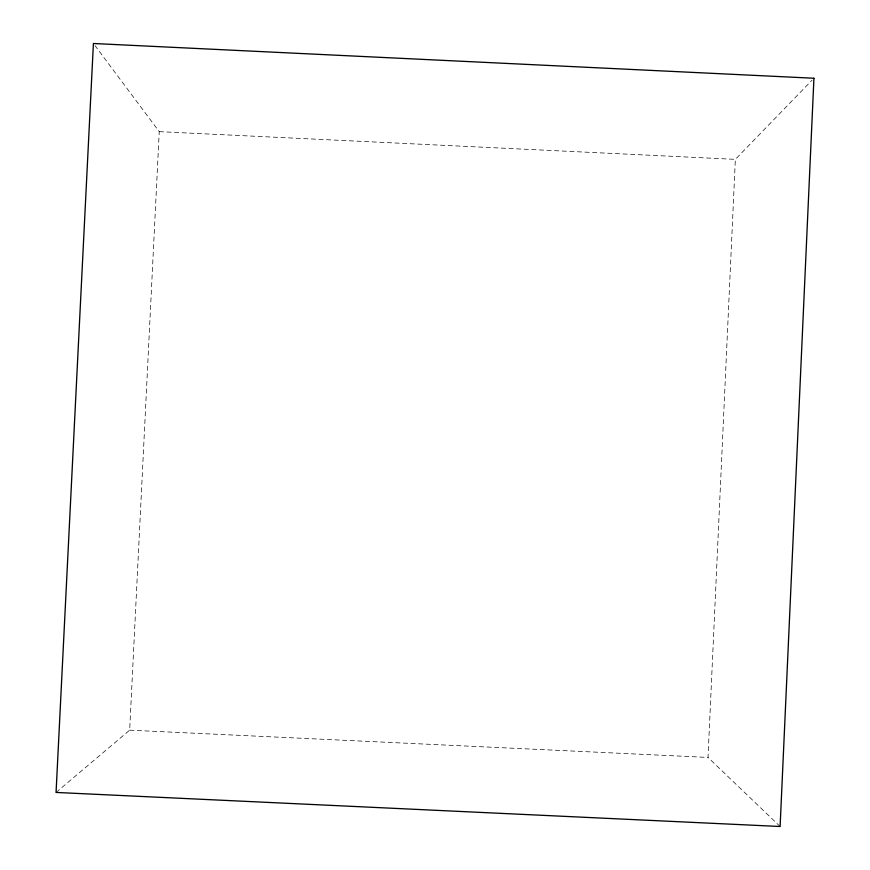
<?xml version="1.0" encoding="UTF-8"?>
<svg xmlns="http://www.w3.org/2000/svg" width="870" height="870" viewBox="0 0 870 870"><rect width="100%" height="100%" fill="white"/><g stroke="black" fill="none" stroke-linecap="round" stroke-linejoin="round"><path stroke-width="0.65" stroke-dasharray="4.35 3.26" d="M780.107 826.5L708.017 757.433L735.357 159.351L812.069 80.181M56.061 792.439L129.663 730.169L159.243 131.653L95.047 45.675M129.663 730.169L708.017 757.433M159.243 131.653L735.357 159.351"/><path stroke-width="1.3" d="M813.939 78.246L780.107 826.5L56.061 792.439L93.416 43.5L813.939 78.246"/></g></svg>
